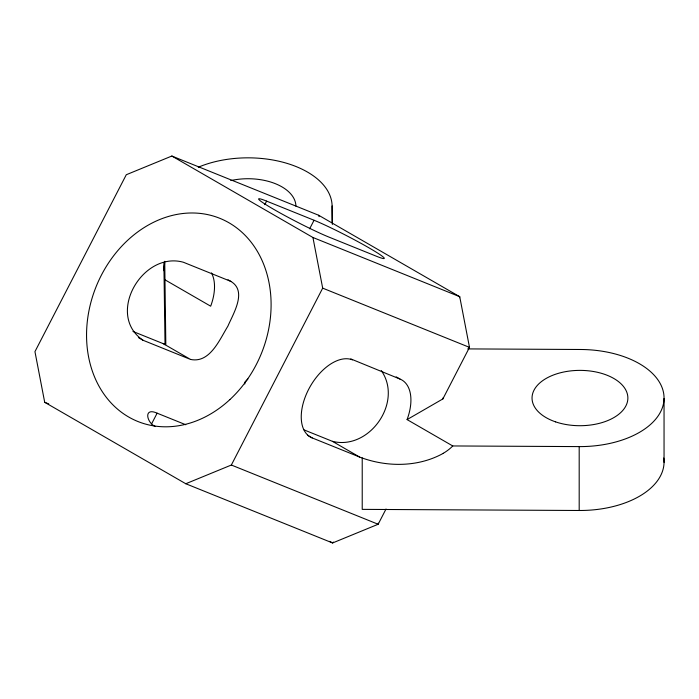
<?xml version="1.0" encoding="UTF-8"?>
<svg xmlns="http://www.w3.org/2000/svg" width="699" height="699" viewBox="0 0 699 699"><rect width="100%" height="100%" fill="white"/><g stroke="black" fill="none" stroke-linecap="round" stroke-linejoin="round"><path stroke-width="1.05" d="M378.203 523.193L378.159 524.259L332.593 542.966L185.785 483.743L44.701 402.292L34.95 351.632L126.283 174.741L171.849 156.034L318.657 215.257L459.732 296.708L469.492 347.368L442.869 398.928L407.08 419.592A44.011 25.409 -60 0 0 399.95 379.033L396.184 376.857M459.505 297.722L459.732 296.708L312.925 237.485L171.849 156.034M442.869 398.928L443.14 397.775M151.604 423.865L157.126 413.179L185.785 424.739M264.772 204.676L266.616 201.12L314.052 220.255A44.011 2.918 27.3 0 1 368.889 247.796A44.011 2.918 27.3 0 1 376.289 256.192L328.853 237.048A44.011 2.918 27.3 0 1 274.017 209.517A44.011 2.918 27.3 0 1 266.616 201.12M309.64 228.809L314.052 220.255M185.785 483.743L231.352 465.027L322.685 288.137L312.925 237.485M386.031 509.003L378.159 524.259L231.352 465.027M333.353 542.057L332.593 542.966L329.771 541.341M247.909 378.98L245.026 381.899A109.542 89.14 -68 0 0 244.764 384.004M443.288 453.328C417.976 467.439 386.32 467.273 359.653 457.067L312.217 437.932L307.516 435.215M468.662 347.77L469.492 347.368L322.685 288.137M467.701 348.906L580.694 349.491A84.107 48.563 0 0 1 664.05 398.474L664.05 462.362M664.05 398.474A84.107 48.563 0 0 1 579.191 446.6L452.742 445.953L407.08 419.592M663.779 457.994A84.107 48.563 0 0 1 579.191 510.488L362.222 509.37L362.222 457.854M190.521 359.426C209.892 363.55 219.6 339.539 227.865 326.206C233.309 313.502 247.411 291.116 230.819 281.382L183.383 262.247C142.36 250.766 105.383 314.926 143.085 340.282L190.521 359.426L163.251 343.672L132.976 331.457M304.117 429.92L332.383 441.322C369.299 450.759 403.437 402.135 381.27 370.566M157.126 413.179C143.164 406.853 146.641 422.851 155.405 426.565M163.251 343.672L165.82 344.458L164.728 261.312M350.802 358.91L399.95 379.033M44.701 402.292L48.755 403.926M227.996 279.757L230.819 281.382M165.016 279.836L210.679 306.197A44.011 25.409 -60 0 0 211.448 272.898M332.383 441.322L359.653 457.067M138.385 337.573L143.085 340.282M318.657 215.257L319.067 216.638M198.306 167.218A84.107 48.563 0 0 1 285.708 162.989A84.107 48.563 0 0 1 332.104 205.96L332.383 224.449M163.889 262.728L165.034 344.782M579.191 446.6L579.191 510.488M332.104 205.96L332.104 221.933M163.889 270.714A84.107 48.563 0 0 1 164.676 263.654M230.836 180.56A47.925 27.672 0 0 1 295.913 206.153M452.769 445.971A48.388 39.502 0.9 0 1 443.262 453.301M312.217 437.932A44.011 25.409 -60 0 1 308.643 389.343A44.011 25.409 -60 0 1 352.506 359.889M229.849 399.627A109.542 89.14 -68 0 0 219.87 218.333A109.542 89.14 -68 0 0 86.728 341.697A109.542 89.14 -68 0 0 229.849 399.627M555.618 421.881A47.925 27.672 0 0 0 627.868 398.29A47.925 27.672 0 0 0 556.352 373.965A47.925 27.672 0 0 0 555.618 421.881"/></g></svg>
